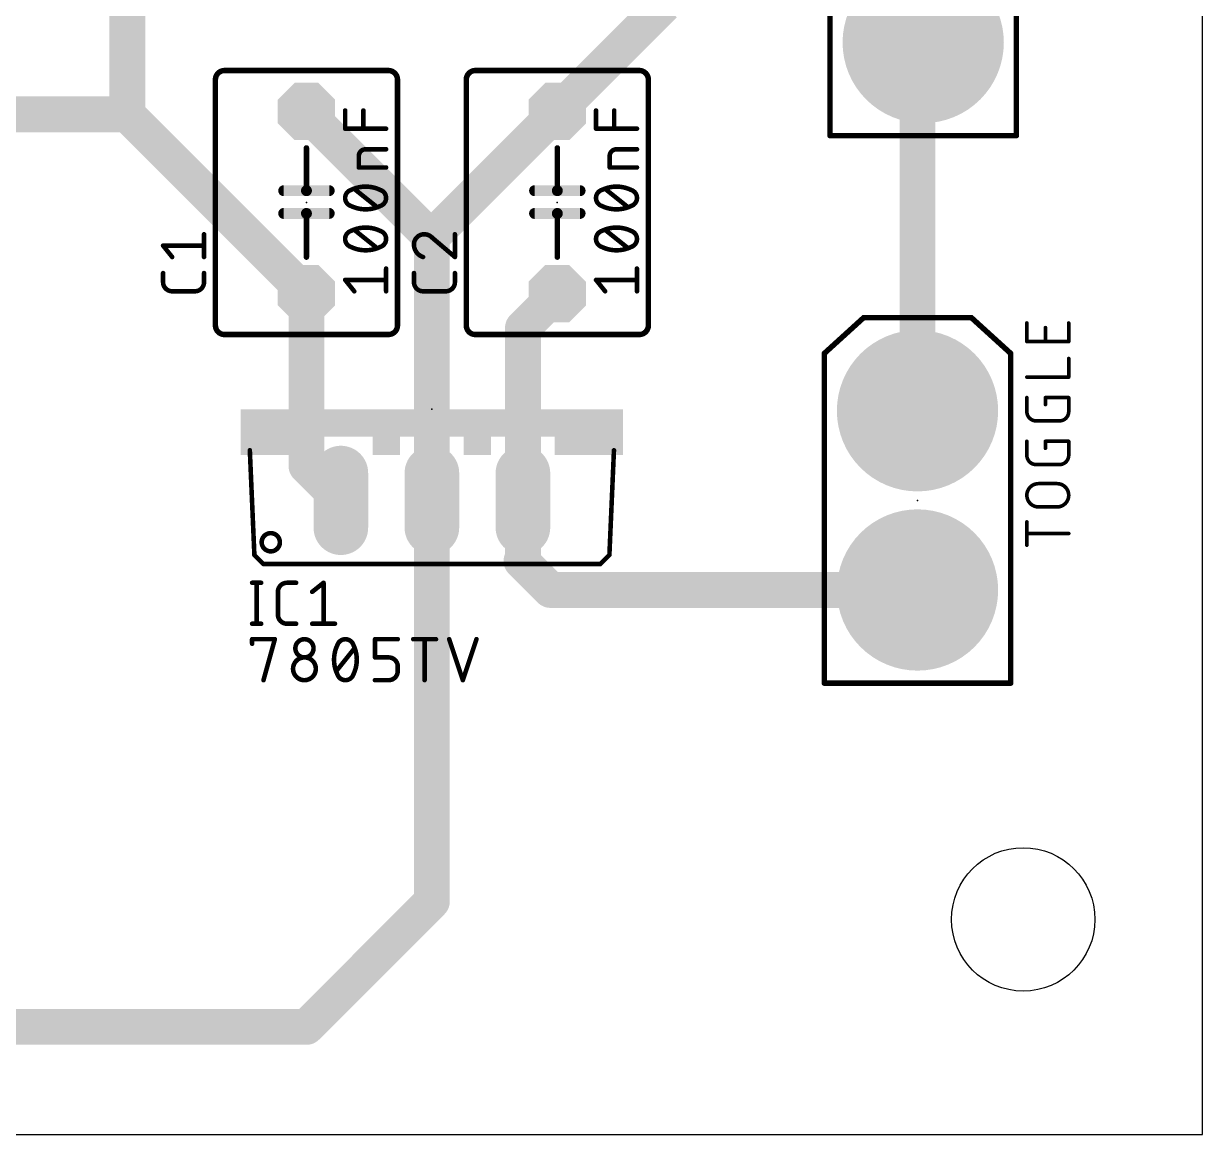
# Model space of a CAD drawing. Extents: x 0 to 150, y 0 to 100.
# Drawn here: x 117.11 to 150, y 0 to 30.99 of the extents above; entities that cross this region are included whole.
import ezdxf

# ---------------------------------------------------------------- set-up
doc = ezdxf.new("R2010")
doc.units = 0
for name, color, linetype in [('1', 22, 'CONTINUOUS'), ('16', 175, 'CONTINUOUS'), ('17', 82, 'CONTINUOUS'), ('18', 82, 'CONTINUOUS'), ('20', 30, 'CONTINUOUS'), ('21', 253, 'CONTINUOUS'), ('23', 7, 'CONTINUOUS'), ('25', 253, 'CONTINUOUS'), ('27', 253, 'CONTINUOUS')]:
    doc.layers.add(name, color=color, linetype=linetype)

# ---------------------------------------------------------------- blocks, each defined once
blk = doc.blocks.new('OCTAGONP')
at = {"const_width": 0.5}
blk.add_lwpolyline([(-0.25, -0.1036), (-0.25, 0.1036), (-0.1036, 0.25), (0.1036, 0.25), (0.25, 0.1036), (0.25, -0.1036), (0.1036, -0.25), (-0.1036, -0.25), (-0.25, -0.1036), (-0.25, 0.1036)], dxfattribs=at)
blk = doc.blocks.new('ROUNDP')
at = {"const_width": 0.5}
blk.add_lwpolyline([(0, -0.25, 1), (0, 0.25, 1), (0, -0.25)], format="xyb", dxfattribs=at)
blk = doc.blocks.new('RECT')
blk.add_solid([(-0.5, -0.5), (0.5, -0.5), (-0.5, 0.5), (0.5, 0.5)])
blk = doc.blocks.new('LONGP100')
at = {"const_width": 1}
blk.add_lwpolyline([(-0.5, 0), (0.5, 0)], dxfattribs=at)
at = {"const_width": 0.5}
for points in [[(-0.5, 0.25, 1), (-0.5, -0.25)], [(0.5, -0.25, 1), (0.5, 0.25)]]:
    blk.add_lwpolyline(points, format="xyb", dxfattribs=at)
blk = doc.blocks.new('ROUNDV')
at = {"const_width": 0.5}
blk.add_lwpolyline([(0, -0.25, 1), (0, 0.25, 1), (0, -0.25)], format="xyb", dxfattribs=at)

msp = doc.modelspace()

# ---------------------------------------------------------------- linework, layer by layer
at = {"layer": '1', "const_width": 1}
msp.add_lwpolyline([(142.05, 30.306), (142.209, 30.465)], dxfattribs=at)
at = {"layer": '1', "const_width": 0.5}
for points in [[(142.3858, 30.2882, 1), (142.0322, 30.6418)], [(141.8732, 30.4828, 1), (142.2268, 30.1292)]]:
    msp.add_lwpolyline(points, format="xyb", dxfattribs=at)
at = {"layer": '16', "const_width": 1}
for points in [[(120, 28.46), (120, 31.602)], [(134.98, 31.52), (132, 28.54)], [(142.05, 20.19), (142.05, 30.306)], [(120, 28.46), (108.04, 28.46)], [(125, 23.46), (120, 28.46)], [(125, 28.5), (125, 28.54)], [(128.5, 25), (125, 28.5)], [(128.5, 25.04), (132, 28.54)], [(128.5, 25), (128.5, 25.04)], [(128.5, 17.69), (128.5, 25)], [(125, 23.46), (125, 18.65)], [(131.04, 22.5), (132, 23.46)], [(131.04, 17.69), (131.04, 22.5)], [(125, 18.65), (125.96, 17.69)], [(128.5, 17.69), (128.5, 6.5)], [(131.04, 16.04), (131.04, 17.69)], [(131, 16), (131.04, 16.04)], [(131.81, 15.19), (131, 16)], [(142.05, 15.19), (131.81, 15.19)], [(128.5, 6.5), (125, 3)], [(125, 3), (101.91, 3)]]:
    msp.add_lwpolyline(points, dxfattribs=at)
at = {"layer": '16', "const_width": 0.5}
for points in [[(142.3, 30.306, 1), (141.8, 30.306)], [(120.1768, 28.6368, 1), (119.8232, 28.2832)], [(120, 28.21, 1), (120, 28.71)], [(125.25, 28.54, 1), (124.75, 28.54)], [(125.1768, 28.6768, 1), (124.8232, 28.3232)], [(131.8232, 28.7168, 1), (132.1768, 28.3632)], [(132.1768, 28.3632, 1), (131.8232, 28.7168)], [(119.75, 28.46, 1), (120.25, 28.46)], [(124.75, 28.5, 1), (125.25, 28.5)], [(128.75, 25.04, 1), (128.25, 25.04)], [(128.75, 25, 1), (128.25, 25)], [(128.3232, 25.2168, 1), (128.6768, 24.8632)], [(128.3232, 24.8232, 1), (128.6768, 25.1768)], [(128.25, 25, 1), (128.75, 25)], [(125.25, 23.46, 1), (124.75, 23.46)], [(124.8232, 23.2832, 1), (125.1768, 23.6368)], [(132.1768, 23.2832, 1), (131.8232, 23.6368)], [(131.29, 22.5, 1), (130.79, 22.5)], [(130.8632, 22.6768, 1), (131.2168, 22.3232)], [(141.8, 20.19, 1), (142.3, 20.19)], [(125.1768, 18.8268, 1), (124.8232, 18.4732)], [(124.75, 18.65, 1), (125.25, 18.65)], [(125.7832, 17.5132, 1), (126.1368, 17.8668)], [(128.75, 17.69, 1), (128.25, 17.69)], [(131.29, 17.69, 1), (130.79, 17.69)], [(128.25, 17.69, 1), (128.75, 17.69)], [(130.79, 17.69, 1), (131.29, 17.69)], [(131.1768, 16.1768, 1), (130.8232, 15.8232)], [(131.2168, 15.8632, 1), (130.8632, 16.2168)], [(130.8232, 16.1768, 1), (131.1768, 15.8232)], [(130.79, 16.04, 1), (131.29, 16.04)], [(131.81, 15.44, 1), (131.81, 14.94)], [(131.6332, 15.0132, 1), (131.9868, 15.3668)], [(142.05, 14.94, 1), (142.05, 15.44)], [(128.6768, 6.3232, 1), (128.3232, 6.6768)], [(128.25, 6.5, 1), (128.75, 6.5)], [(124.8232, 3.1768, 1), (125.1768, 2.8232)], [(125, 2.75, 1), (125, 3.25)]]:
    msp.add_lwpolyline(points, format="xyb", dxfattribs=at)
at = {"layer": '20'}
for p, q in [((150, 0), (150, 100)), ((0, 0), (150, 0))]:
    msp.add_line(p, q, dxfattribs=at)
msp.add_circle((145, 6), 2, dxfattribs=at)
at = {"layer": '21'}
for points, const_width in [([(139.609, 27.865), (139.609, 37.065)], 0.1524), ([(144.809, 27.865), (144.809, 37.065)], 0.1524), ([(127.286, 29.683), (122.714, 29.683)], 0.1524), ([(134.286, 29.683), (129.714, 29.683)], 0.1524), ([(122.46, 29.429), (122.46, 22.571)], 0.1524), ([(127.54, 22.571), (127.54, 29.429)], 0.1524), ([(129.46, 29.429), (129.46, 22.571)], 0.1524), ([(134.54, 22.571), (134.54, 29.429)], 0.1524), ([(144.809, 27.865), (139.609, 27.865)], 0.1524), ([(125, 26.3302), (125, 27.524)], 0.1524), ([(132, 26.3302), (132, 27.524)], 0.1524), ([(124.365, 26.3302), (125, 26.3302)], 0.3048), ([(125, 26.3302), (125.635, 26.3302)], 0.3048), ([(131.365, 26.3302), (132, 26.3302)], 0.3048), ([(132, 26.3302), (132.635, 26.3302)], 0.3048), ([(124.365, 25.6952), (125, 25.6952)], 0.3048), ([(125, 25.6952), (125.635, 25.6952)], 0.3048), ([(125, 25.6952), (125, 24.476)], 0.1524), ([(131.365, 25.6952), (132, 25.6952)], 0.3048), ([(132, 25.6952), (132.635, 25.6952)], 0.3048), ([(132, 25.6952), (132, 24.476)], 0.1524), ([(140.55, 22.79), (139.45, 21.79)], 0.1524), ([(143.55, 22.79), (140.55, 22.79)], 0.1524), ([(144.65, 21.79), (143.55, 22.79)], 0.1524), ([(122.714, 22.317), (127.286, 22.317)], 0.1524), ([(129.714, 22.317), (134.286, 22.317)], 0.1524), ([(145.1008, 22.1199), (145.1008, 22.6392)], 0.1016), ([(145.6201, 22.1199), (145.6201, 22.5094)], 0.1016), ([(146.2692, 22.6392), (146.2692, 22.1199)], 0.1016), ([(146.2692, 22.1199), (145.1008, 22.1199)], 0.1016), ([(139.45, 12.59), (139.45, 21.79)], 0.1524), ([(144.65, 12.59), (144.65, 21.79)], 0.1524), ([(146.2692, 21.1293), (146.2692, 21.6486)], 0.1016), ([(145.1008, 21.1293), (146.2692, 21.1293)], 0.1016), ([(145.1008, 20.1675), (145.1008, 20.557)], 0.1016), ([(145.6201, 20.3622), (145.6201, 20.557)], 0.1016), ([(145.6201, 20.557), (146.2692, 20.557)], 0.1016), ([(146.2692, 20.557), (146.2692, 20.1675)], 0.1016), ([(146.0096, 19.9079), (145.3604, 19.9079)], 0.1016), ([(123.547, 16.166), (123.42, 19.087)], 0.127), ([(133.58, 19.087), (133.453, 16.166)], 0.127), ([(145.1008, 18.9483), (145.1008, 19.3378)], 0.1016), ([(145.6201, 19.143), (145.6201, 19.3378)], 0.1016), ([(145.6201, 19.3378), (146.2692, 19.3378)], 0.1016), ([(146.2692, 19.3378), (146.2692, 18.9483)], 0.1016), ([(146.0096, 18.6887), (145.3604, 18.6887)], 0.1016), ([(145.4254, 18.1567), (145.9446, 18.1567)], 0.1016), ([(145.9446, 17.5076), (145.4254, 17.5076)], 0.1016), ([(145.1008, 16.4408), (145.1008, 17.0899)], 0.1016), ([(146.2692, 16.7653), (145.1008, 16.7653)], 0.1016), ([(123.547, 16.166), (123.801, 15.912)], 0.127), ([(133.199, 15.912), (133.453, 16.166)], 0.127), ([(133.199, 15.912), (123.801, 15.912)], 0.127), ([(144.65, 12.59), (139.45, 12.59)], 0.1524)]:
    msp.add_lwpolyline(points, dxfattribs=dict(at, const_width=const_width))
for points, const_width in [([(122.714, 29.683, 0.4142), (122.46, 29.429)], 0.1524), ([(122.714, 29.7211, 1), (122.714, 29.6449)], 0.0762), ([(122.714, 29.6449, 1), (122.714, 29.7211)], 0.0762), ([(127.54, 29.429, 0.4142), (127.286, 29.683)], 0.1524), ([(127.286, 29.7211, 1), (127.286, 29.6449)], 0.0762), ([(127.286, 29.6449, 1), (127.286, 29.7211)], 0.0762), ([(129.714, 29.683, 0.4142), (129.46, 29.429)], 0.1524), ([(129.714, 29.7211, 1), (129.714, 29.6449)], 0.0762), ([(129.714, 29.6449, 1), (129.714, 29.7211)], 0.0762), ([(134.54, 29.429, 0.4142), (134.286, 29.683)], 0.1524), ([(134.286, 29.7211, 1), (134.286, 29.6449)], 0.0762), ([(134.286, 29.6449, 1), (134.286, 29.7211)], 0.0762), ([(122.4981, 29.429, 1), (122.4219, 29.429)], 0.0762), ([(122.4219, 29.429, 1), (122.4981, 29.429)], 0.0762), ([(127.5781, 29.429, 1), (127.5019, 29.429)], 0.0762), ([(127.5019, 29.429, 1), (127.5781, 29.429)], 0.0762), ([(129.4981, 29.429, 1), (129.4219, 29.429)], 0.0762), ([(129.4219, 29.429, 1), (129.4981, 29.429)], 0.0762), ([(134.5781, 29.429, 1), (134.5019, 29.429)], 0.0762), ([(134.5019, 29.429, 1), (134.5781, 29.429)], 0.0762), ([(139.609, 27.9031, 1), (139.609, 27.8269)], 0.0762), ([(139.5709, 27.865, 1), (139.6471, 27.865)], 0.0762), ([(144.7709, 27.865, 1), (144.8471, 27.865)], 0.0762), ([(144.809, 27.8269, 1), (144.809, 27.9031)], 0.0762), ([(125.0381, 27.524, 1), (124.9619, 27.524)], 0.0762), ([(132.0381, 27.524, 1), (131.9619, 27.524)], 0.0762), ([(124.365, 26.4064, 1), (124.365, 26.254)], 0.1524), ([(125, 26.4064, 1), (125, 26.254)], 0.1524), ([(125, 26.254, 1), (125, 26.4064)], 0.1524), ([(124.9619, 26.3302, 1), (125.0381, 26.3302)], 0.0762), ([(125.635, 26.254, 1), (125.635, 26.4064)], 0.1524), ([(131.365, 26.4064, 1), (131.365, 26.254)], 0.1524), ([(132, 26.4064, 1), (132, 26.254)], 0.1524), ([(132, 26.254, 1), (132, 26.4064)], 0.1524), ([(131.9619, 26.3302, 1), (132.0381, 26.3302)], 0.0762), ([(132.635, 26.254, 1), (132.635, 26.4064)], 0.1524), ([(124.365, 25.7714, 1), (124.365, 25.619)], 0.1524), ([(125, 25.7714, 1), (125, 25.619)], 0.1524), ([(125, 25.619, 1), (125, 25.7714)], 0.1524), ([(125.0381, 25.6952, 1), (124.9619, 25.6952)], 0.0762), ([(125.635, 25.619, 1), (125.635, 25.7714)], 0.1524), ([(131.365, 25.7714, 1), (131.365, 25.619)], 0.1524), ([(132, 25.7714, 1), (132, 25.619)], 0.1524), ([(132, 25.619, 1), (132, 25.7714)], 0.1524), ([(132.0381, 25.6952, 1), (131.9619, 25.6952)], 0.0762), ([(132.635, 25.619, 1), (132.635, 25.7714)], 0.1524), ([(124.9619, 24.476, 1), (125.0381, 24.476)], 0.0762), ([(131.9619, 24.476, 1), (132.0381, 24.476)], 0.0762), ([(140.55, 22.8281, 1), (140.55, 22.7519)], 0.0762), ([(140.5756, 22.7618, 1), (140.5244, 22.8182)], 0.0762), ([(143.5756, 22.8182, 1), (143.5244, 22.7618)], 0.0762), ([(143.55, 22.7519, 1), (143.55, 22.8281)], 0.0762), ([(122.46, 22.571, 0.4142), (122.714, 22.317)], 0.1524), ([(122.4981, 22.571, 1), (122.4219, 22.571)], 0.0762), ([(122.4219, 22.571, 1), (122.4981, 22.571)], 0.0762), ([(122.714, 22.3551, 1), (122.714, 22.2789)], 0.0762), ([(122.714, 22.2789, 1), (122.714, 22.3551)], 0.0762), ([(127.286, 22.317, 0.4142), (127.54, 22.571)], 0.1524), ([(127.286, 22.3551, 1), (127.286, 22.2789)], 0.0762), ([(127.286, 22.2789, 1), (127.286, 22.3551)], 0.0762), ([(127.5781, 22.571, 1), (127.5019, 22.571)], 0.0762), ([(127.5019, 22.571, 1), (127.5781, 22.571)], 0.0762), ([(129.46, 22.571, 0.4142), (129.714, 22.317)], 0.1524), ([(129.4981, 22.571, 1), (129.4219, 22.571)], 0.0762), ([(129.4219, 22.571, 1), (129.4981, 22.571)], 0.0762), ([(129.714, 22.3551, 1), (129.714, 22.2789)], 0.0762), ([(129.714, 22.2789, 1), (129.714, 22.3551)], 0.0762), ([(134.286, 22.317, 0.4142), (134.54, 22.571)], 0.1524), ([(134.286, 22.3551, 1), (134.286, 22.2789)], 0.0762), ([(134.286, 22.2789, 1), (134.286, 22.3551)], 0.0762), ([(134.5781, 22.571, 1), (134.5019, 22.571)], 0.0762), ([(134.5019, 22.571, 1), (134.5781, 22.571)], 0.0762), ([(145.1262, 22.6392, 1), (145.0754, 22.6392)], 0.0508), ([(145.6455, 22.5094, 1), (145.5947, 22.5094)], 0.0508), ([(146.2946, 22.6392, 1), (146.2438, 22.6392)], 0.0508), ([(145.1008, 22.1453, 1), (145.1008, 22.0945)], 0.0508), ([(145.0754, 22.1199, 1), (145.1262, 22.1199)], 0.0508), ([(145.5947, 22.1199, 1), (145.6455, 22.1199)], 0.0508), ([(146.2438, 22.1199, 1), (146.2946, 22.1199)], 0.0508), ([(146.2692, 22.0945, 1), (146.2692, 22.1453)], 0.0508), ([(139.4881, 21.79, 1), (139.4119, 21.79)], 0.0762), ([(139.4244, 21.8182, 1), (139.4756, 21.7618)], 0.0762), ([(144.6881, 21.79, 1), (144.6119, 21.79)], 0.0762), ([(144.6244, 21.7618, 1), (144.6756, 21.8182)], 0.0762), ([(146.2946, 21.6486, 1), (146.2438, 21.6486)], 0.0508), ([(145.1008, 21.1547, 1), (145.1008, 21.1039)], 0.0508), ([(146.2438, 21.1293, 1), (146.2946, 21.1293)], 0.0508), ([(146.2692, 21.1039, 1), (146.2692, 21.1547)], 0.0508), ([(145.1262, 20.557, 1), (145.0754, 20.557)], 0.0508), ([(145.6455, 20.557, 1), (145.5947, 20.557)], 0.0508), ([(145.6201, 20.5824, 1), (145.6201, 20.5316)], 0.0508), ([(146.2946, 20.557, 1), (146.2438, 20.557)], 0.0508), ([(146.2692, 20.5316, 1), (146.2692, 20.5824)], 0.0508), ([(145.1008, 20.1675, 0.4142), (145.3604, 19.9079)], 0.1016), ([(145.1262, 20.1675, 1), (145.0754, 20.1675)], 0.0508), ([(145.0754, 20.1675, 1), (145.1262, 20.1675)], 0.0508), ([(145.5947, 20.3622, 1), (145.6455, 20.3622)], 0.0508), ([(146.0096, 19.9079, 0.4142), (146.2692, 20.1675)], 0.1016), ([(146.2946, 20.1675, 1), (146.2438, 20.1675)], 0.0508), ([(146.2438, 20.1675, 1), (146.2946, 20.1675)], 0.0508), ([(145.3604, 19.9333, 1), (145.3604, 19.8825)], 0.0508), ([(145.3604, 19.8825, 1), (145.3604, 19.9333)], 0.0508), ([(146.0096, 19.9333, 1), (146.0096, 19.8825)], 0.0508), ([(146.0096, 19.8825, 1), (146.0096, 19.9333)], 0.0508), ([(123.4517, 19.0884, 1), (123.3883, 19.0856)], 0.0635), ([(133.6117, 19.0856, 1), (133.5483, 19.0884)], 0.0635), ([(145.1262, 19.3378, 1), (145.0754, 19.3378)], 0.0508), ([(145.6455, 19.3378, 1), (145.5947, 19.3378)], 0.0508), ([(145.6201, 19.3632, 1), (145.6201, 19.3124)], 0.0508), ([(145.5947, 19.143, 1), (145.6455, 19.143)], 0.0508), ([(146.2946, 19.3378, 1), (146.2438, 19.3378)], 0.0508), ([(146.2692, 19.3124, 1), (146.2692, 19.3632)], 0.0508), ([(145.1008, 18.9483, 0.4142), (145.3604, 18.6887)], 0.1016), ([(145.1262, 18.9483, 1), (145.0754, 18.9483)], 0.0508), ([(145.0754, 18.9483, 1), (145.1262, 18.9483)], 0.0508), ([(146.0096, 18.6887, 0.4142), (146.2692, 18.9483)], 0.1016), ([(146.2946, 18.9483, 1), (146.2438, 18.9483)], 0.0508), ([(146.2438, 18.9483, 1), (146.2946, 18.9483)], 0.0508), ([(145.3604, 18.7141, 1), (145.3604, 18.6633)], 0.0508), ([(145.3604, 18.6633, 1), (145.3604, 18.7141)], 0.0508), ([(146.0096, 18.7141, 1), (146.0096, 18.6633)], 0.0508), ([(146.0096, 18.6633, 1), (146.0096, 18.7141)], 0.0508), ([(145.4254, 18.1567, 1), (145.4254, 17.5076)], 0.1016), ([(145.4254, 18.1821, 1), (145.4254, 18.1313)], 0.0508), ([(145.4254, 18.1313, 1), (145.4254, 18.1821)], 0.0508), ([(145.9446, 17.5076, 1), (145.9446, 18.1567)], 0.1016), ([(145.9446, 18.1821, 1), (145.9446, 18.1313)], 0.0508), ([(145.9446, 18.1313, 1), (145.9446, 18.1821)], 0.0508), ([(145.4254, 17.533, 1), (145.4254, 17.4822)], 0.0508), ([(145.4254, 17.4822, 1), (145.4254, 17.533)], 0.0508), ([(145.9446, 17.533, 1), (145.9446, 17.4822)], 0.0508), ([(145.9446, 17.4822, 1), (145.9446, 17.533)], 0.0508), ([(145.1262, 17.0899, 1), (145.0754, 17.0899)], 0.0508), ([(124.0042, 16.2676, 1), (124.0042, 16.7756, 1), (124.0042, 16.2676)], 0.127), ([(145.1008, 16.7907, 1), (145.1008, 16.7399)], 0.0508), ([(146.2692, 16.7399, 1), (146.2692, 16.7907)], 0.0508), ([(145.0754, 16.4408, 1), (145.1262, 16.4408)], 0.0508), ([(123.5695, 16.1885, 1), (123.5245, 16.1435)], 0.0635), ([(123.5153, 16.1646, 1), (123.5787, 16.1674)], 0.0635), ([(133.4213, 16.1674, 1), (133.4847, 16.1646)], 0.0635), ([(133.4755, 16.1435, 1), (133.4305, 16.1885)], 0.0635), ([(123.801, 15.9438, 1), (123.801, 15.8803)], 0.0635), ([(123.7785, 15.8895, 1), (123.8235, 15.9345)], 0.0635), ([(133.1765, 15.9345, 1), (133.2215, 15.8895)], 0.0635), ([(133.199, 15.8803, 1), (133.199, 15.9438)], 0.0635), ([(139.45, 12.6281, 1), (139.45, 12.5519)], 0.0762), ([(139.4119, 12.59, 1), (139.4881, 12.59)], 0.0762), ([(144.6119, 12.59, 1), (144.6881, 12.59)], 0.0762), ([(144.65, 12.5519, 1), (144.65, 12.6281)], 0.0762)]:
    msp.add_lwpolyline(points, format="xyb", dxfattribs=dict(at, const_width=const_width))
at = {"layer": '23'}
for p in [(125, 26), (132, 26), (128.5, 20.23), (142.05, 17.69)]:
    msp.add_point(p, dxfattribs=at)
at = {"layer": '25', "const_width": 0.127}
for points in [[(122.1425, 24.4797), (122.1425, 25.1147)], [(128.5075, 25.0195), (129.1425, 24.4797)], [(129.1425, 24.4797), (129.1425, 25.1147)], [(121.2535, 24.4797), (120.9995, 24.7972)], [(120.9995, 24.7972), (122.1425, 24.7972)], [(120.9995, 23.7775), (120.9995, 24.0315)], [(122.1425, 24.0315), (122.1425, 23.7775)], [(127.9995, 23.7775), (127.9995, 24.0315)], [(129.1425, 24.0315), (129.1425, 23.7775)], [(121.8885, 23.5235), (121.2535, 23.5235)], [(128.8885, 23.5235), (128.2535, 23.5235)], [(123.4835, 15.3913), (123.7375, 15.3913)], [(123.6105, 15.3913), (123.6105, 14.2483)], [(124.2037, 14.5023), (124.2037, 15.1373)], [(124.4577, 15.3913), (124.7117, 15.3913)], [(125.1599, 15.1373), (125.4774, 15.3913)], [(125.4774, 15.3913), (125.4774, 14.2483)], [(123.4835, 14.2483), (123.7375, 14.2483)], [(124.7117, 14.2483), (124.4577, 14.2483)], [(125.1599, 14.2483), (125.7949, 14.2483)]]:
    msp.add_lwpolyline(points, dxfattribs=at)
at = {"layer": '25'}
for points, const_width in [([(122.1743, 25.1147, 1), (122.1108, 25.1147)], 0.0635), ([(128.2853, 25.1147, 0.4142), (127.9995, 24.829)], 0.127), ([(128.2852, 25.1465, 1), (128.2853, 25.083)], 0.0635), ([(128.5075, 25.0195, 0.2053), (128.2853, 25.1147)], 0.127), ([(128.2853, 25.083, 1), (128.2853, 25.1465)], 0.0635), ([(128.5281, 25.0437, 1), (128.4869, 24.9953)], 0.0635), ([(128.4845, 24.9976, 1), (128.5305, 25.0414)], 0.0635), ([(129.1743, 25.1147, 1), (129.1108, 25.1147)], 0.0635), ([(121.0243, 24.8171, 1), (120.9747, 24.7774)], 0.0635), ([(120.9995, 24.829, 1), (120.9995, 24.7655)], 0.0635), ([(122.1425, 24.7655, 1), (122.1425, 24.829)], 0.0635), ([(127.9995, 24.829, 0.3252), (128.2535, 24.4797)], 0.127), ([(128.0312, 24.829, 1), (127.9678, 24.829)], 0.0635), ([(127.9678, 24.829, 1), (128.0312, 24.829)], 0.0635), ([(121.2287, 24.4599, 1), (121.2783, 24.4996)], 0.0635), ([(122.1108, 24.4797, 1), (122.1743, 24.4797)], 0.0635), ([(128.2437, 24.4495, 1), (128.2633, 24.5099)], 0.0635), ([(129.1108, 24.4797, 1), (129.1743, 24.4797)], 0.0635), ([(129.1219, 24.4555, 1), (129.1631, 24.5039)], 0.0635), ([(121.0313, 24.0315, 1), (120.9678, 24.0315)], 0.0635), ([(122.1743, 24.0315, 1), (122.1108, 24.0315)], 0.0635), ([(128.0312, 24.0315, 1), (127.9678, 24.0315)], 0.0635), ([(129.1743, 24.0315, 1), (129.1108, 24.0315)], 0.0635), ([(120.9995, 23.7775, 0.4142), (121.2535, 23.5235)], 0.127), ([(121.0313, 23.7775, 1), (120.9678, 23.7775)], 0.0635), ([(120.9678, 23.7775, 1), (121.0313, 23.7775)], 0.0635), ([(121.8885, 23.5235, 0.4142), (122.1425, 23.7775)], 0.127), ([(122.1743, 23.7775, 1), (122.1108, 23.7775)], 0.0635), ([(122.1108, 23.7775, 1), (122.1743, 23.7775)], 0.0635), ([(127.9995, 23.7775, 0.4142), (128.2535, 23.5235)], 0.127), ([(128.0312, 23.7775, 1), (127.9678, 23.7775)], 0.0635), ([(127.9678, 23.7775, 1), (128.0312, 23.7775)], 0.0635), ([(128.8885, 23.5235, 0.4142), (129.1425, 23.7775)], 0.127), ([(129.1743, 23.7775, 1), (129.1108, 23.7775)], 0.0635), ([(129.1108, 23.7775, 1), (129.1743, 23.7775)], 0.0635), ([(121.2535, 23.5553, 1), (121.2535, 23.4918)], 0.0635), ([(121.2535, 23.4918, 1), (121.2535, 23.5553)], 0.0635), ([(121.8885, 23.5553, 1), (121.8885, 23.4918)], 0.0635), ([(121.8885, 23.4918, 1), (121.8885, 23.5553)], 0.0635), ([(128.2535, 23.5553, 1), (128.2535, 23.4918)], 0.0635), ([(128.2535, 23.4918, 1), (128.2535, 23.5553)], 0.0635), ([(128.8885, 23.5553, 1), (128.8885, 23.4918)], 0.0635), ([(128.8885, 23.4918, 1), (128.8885, 23.5553)], 0.0635), ([(123.4835, 15.4231, 1), (123.4835, 15.3596)], 0.0635), ([(123.6423, 15.3913, 1), (123.5787, 15.3913)], 0.0635), ([(123.7375, 15.3596, 1), (123.7375, 15.4231)], 0.0635), ([(124.2354, 15.1373, 1), (124.1719, 15.1373)], 0.0635), ([(124.1719, 15.1373, 1), (124.2354, 15.1373)], 0.0635), ([(124.4577, 15.3913, 0.4142), (124.2037, 15.1373)], 0.127), ([(124.4577, 15.4231, 1), (124.4577, 15.3596)], 0.0635), ([(124.4577, 15.3596, 1), (124.4577, 15.4231)], 0.0635), ([(124.7117, 15.3596, 1), (124.7117, 15.4231)], 0.0635), ([(125.1401, 15.1621, 1), (125.1797, 15.1125)], 0.0635), ([(125.5091, 15.3913, 1), (125.4456, 15.3913)], 0.0635), ([(125.4972, 15.3665, 1), (125.4576, 15.4161)], 0.0635), ([(124.2354, 14.5023, 1), (124.1719, 14.5023)], 0.0635), ([(124.1719, 14.5023, 1), (124.2354, 14.5023)], 0.0635), ([(124.2037, 14.5023, 0.4142), (124.4577, 14.2483)], 0.127), ([(123.4835, 14.2801, 1), (123.4835, 14.2165)], 0.0635), ([(123.5787, 14.2483, 1), (123.6423, 14.2483)], 0.0635), ([(123.7375, 14.2165, 1), (123.7375, 14.2801)], 0.0635), ([(124.4577, 14.2801, 1), (124.4577, 14.2165)], 0.0635), ([(124.4577, 14.2165, 1), (124.4577, 14.2801)], 0.0635), ([(124.7117, 14.2165, 1), (124.7117, 14.2801)], 0.0635), ([(125.1599, 14.2801, 1), (125.1599, 14.2165)], 0.0635), ([(125.4456, 14.2483, 1), (125.5091, 14.2483)], 0.0635), ([(125.7949, 14.2165, 1), (125.7949, 14.2801)], 0.0635)]:
    msp.add_lwpolyline(points, format="xyb", dxfattribs=dict(at, const_width=const_width))
at = {"layer": '27', "const_width": 0.127}
for points in [[(126.0795, 28.0599), (126.0795, 28.5679)], [(126.5875, 28.0599), (126.5875, 28.5679)], [(133.0795, 28.0599), (133.0795, 28.5679)], [(133.5875, 28.0599), (133.5875, 28.5679)], [(127.2225, 28.0599), (126.0795, 28.0599)], [(134.2225, 28.0599), (133.0795, 28.0599)], [(126.4605, 26.9779), (126.4605, 27.2954)], [(126.651, 27.4859), (127.2225, 27.4859)], [(133.4605, 26.9779), (133.4605, 27.2954)], [(133.651, 27.4859), (134.2225, 27.4859)], [(127.2225, 26.9779), (126.4605, 26.9779)], [(134.2225, 26.9779), (133.4605, 26.9779)], [(126.9685, 25.873), (126.3335, 26.381)], [(133.9685, 25.873), (133.3335, 26.381)], [(126.9685, 24.73), (126.3335, 25.238)], [(133.9685, 24.73), (133.3335, 25.238)], [(127.2225, 23.5235), (127.2225, 24.1585)], [(134.2225, 23.5235), (134.2225, 24.1585)], [(126.3335, 23.5235), (126.0795, 23.841)], [(126.0795, 23.841), (127.2225, 23.841)], [(133.3335, 23.5235), (133.0795, 23.841)], [(133.0795, 23.841), (134.2225, 23.841)], [(123.4835, 13.6895), (123.4835, 13.8165)], [(123.4835, 13.8165), (124.1185, 13.8165)], [(124.1185, 13.8165), (123.801, 12.6735)], [(126.9125, 13.3085), (126.9125, 13.8165)], [(126.9125, 13.8165), (127.5475, 13.8165)], [(127.9793, 13.8165), (128.6143, 13.8165)], [(128.2968, 12.6735), (128.2968, 13.8165)], [(128.9826, 13.8165), (129.3636, 12.6735)], [(129.3636, 12.6735), (129.7446, 13.8165)], [(125.833, 12.9275), (126.341, 13.5625)], [(127.2935, 13.3085), (126.9125, 13.3085)], [(127.5475, 12.9275), (127.5475, 13.0545)], [(126.9125, 12.6735), (127.2935, 12.6735)]]:
    msp.add_lwpolyline(points, dxfattribs=at)
at = {"layer": '27'}
for points, const_width in [([(126.1113, 28.5679, 1), (126.0478, 28.5679)], 0.0635), ([(126.6193, 28.5679, 1), (126.5558, 28.5679)], 0.0635), ([(133.1112, 28.5679, 1), (133.0478, 28.5679)], 0.0635), ([(133.6192, 28.5679, 1), (133.5558, 28.5679)], 0.0635), ([(126.0795, 28.0917, 1), (126.0795, 28.0282)], 0.0635), ([(126.0478, 28.0599, 1), (126.1113, 28.0599)], 0.0635), ([(126.5558, 28.0599, 1), (126.6193, 28.0599)], 0.0635), ([(127.2225, 28.0282, 1), (127.2225, 28.0917)], 0.0635), ([(133.0795, 28.0917, 1), (133.0795, 28.0282)], 0.0635), ([(133.0478, 28.0599, 1), (133.1112, 28.0599)], 0.0635), ([(133.5558, 28.0599, 1), (133.6192, 28.0599)], 0.0635), ([(134.2225, 28.0282, 1), (134.2225, 28.0917)], 0.0635), ([(126.651, 27.4859, 0.4142), (126.4605, 27.2954)], 0.127), ([(126.4923, 27.2954, 1), (126.4288, 27.2954)], 0.0635), ([(126.4288, 27.2954, 1), (126.4923, 27.2954)], 0.0635), ([(126.651, 27.5176, 1), (126.651, 27.4542)], 0.0635), ([(126.651, 27.4542, 1), (126.651, 27.5176)], 0.0635), ([(127.2225, 27.4542, 1), (127.2225, 27.5176)], 0.0635), ([(133.651, 27.4859, 0.4142), (133.4605, 27.2954)], 0.127), ([(133.4922, 27.2954, 1), (133.4288, 27.2954)], 0.0635), ([(133.4288, 27.2954, 1), (133.4922, 27.2954)], 0.0635), ([(133.651, 27.5176, 1), (133.651, 27.4542)], 0.0635), ([(133.651, 27.4542, 1), (133.651, 27.5176)], 0.0635), ([(134.2225, 27.4542, 1), (134.2225, 27.5176)], 0.0635), ([(126.4605, 27.0097, 1), (126.4605, 26.9462)], 0.0635), ([(126.4288, 26.9779, 1), (126.4923, 26.9779)], 0.0635), ([(127.2225, 26.9462, 1), (127.2225, 27.0097)], 0.0635), ([(133.4605, 27.0097, 1), (133.4605, 26.9462)], 0.0635), ([(133.4288, 26.9779, 1), (133.4922, 26.9779)], 0.0635), ([(134.2225, 26.9462, 1), (134.2225, 27.0097)], 0.0635), ([(126.2383, 26.3493, 0.3205), (126.0795, 26.127)], 0.127), ([(126.2243, 26.3778, 1), (126.2522, 26.3207)], 0.0635), ([(126.651, 26.4445, 0.1139), (126.2383, 26.3493)], 0.127), ([(126.2485, 26.3192, 1), (126.228, 26.3793)], 0.0635), ([(126.3533, 26.4058, 1), (126.3137, 26.3562)], 0.0635), ([(127.0638, 26.3493, 0.1139), (126.651, 26.4445)], 0.127), ([(126.651, 26.4763, 1), (126.651, 26.4128)], 0.0635), ([(126.651, 26.4128, 1), (126.651, 26.4763)], 0.0635), ([(127.074, 26.3793, 1), (127.0535, 26.3192)], 0.0635), ([(127.2225, 26.127, 0.3205), (127.0638, 26.3493)], 0.127), ([(127.0498, 26.3207, 1), (127.0777, 26.3778)], 0.0635), ([(133.2382, 26.3493, 0.3205), (133.0795, 26.127)], 0.127), ([(133.651, 26.4445, 0.1139), (133.2382, 26.3493)], 0.127), ([(133.2243, 26.3778, 1), (133.2522, 26.3207)], 0.0635), ([(133.2485, 26.3192, 1), (133.228, 26.3793)], 0.0635), ([(133.3533, 26.4058, 1), (133.3137, 26.3562)], 0.0635), ([(134.0637, 26.3493, 0.1139), (133.651, 26.4445)], 0.127), ([(133.651, 26.4763, 1), (133.651, 26.4128)], 0.0635), ([(133.651, 26.4128, 1), (133.651, 26.4763)], 0.0635), ([(134.2225, 26.127, 0.3205), (134.0637, 26.3493)], 0.127), ([(134.074, 26.3793, 1), (134.0535, 26.3192)], 0.0635), ([(134.0498, 26.3207, 1), (134.0777, 26.3778)], 0.0635), ([(126.0795, 26.127, 0.3205), (126.2383, 25.9047)], 0.127), ([(126.1113, 26.127, 1), (126.0478, 26.127)], 0.0635), ([(126.0478, 26.127, 1), (126.1113, 26.127)], 0.0635), ([(127.0638, 25.9047, 0.3205), (127.2225, 26.127)], 0.127), ([(127.2543, 26.127, 1), (127.1908, 26.127)], 0.0635), ([(127.1908, 26.127, 1), (127.2543, 26.127)], 0.0635), ([(133.0795, 26.127, 0.3205), (133.2382, 25.9047)], 0.127), ([(133.1112, 26.127, 1), (133.0478, 26.127)], 0.0635), ([(133.0478, 26.127, 1), (133.1112, 26.127)], 0.0635), ([(134.0637, 25.9047, 0.3205), (134.2225, 26.127)], 0.127), ([(134.2542, 26.127, 1), (134.1908, 26.127)], 0.0635), ([(134.1908, 26.127, 1), (134.2542, 26.127)], 0.0635), ([(126.2522, 25.9333, 1), (126.2243, 25.8762)], 0.0635), ([(126.2383, 25.9047, 0.1139), (126.651, 25.8095)], 0.127), ([(126.228, 25.8747, 1), (126.2485, 25.9348)], 0.0635), ([(126.651, 25.8095, 0.1139), (127.0638, 25.9047)], 0.127), ([(126.651, 25.8412, 1), (126.651, 25.7778)], 0.0635), ([(126.651, 25.7778, 1), (126.651, 25.8412)], 0.0635), ([(126.9487, 25.8482, 1), (126.9883, 25.8978)], 0.0635), ([(127.0535, 25.9348, 1), (127.074, 25.8747)], 0.0635), ([(127.0777, 25.8762, 1), (127.0498, 25.9333)], 0.0635), ([(133.2522, 25.9333, 1), (133.2243, 25.8762)], 0.0635), ([(133.2382, 25.9047, 0.1139), (133.651, 25.8095)], 0.127), ([(133.228, 25.8747, 1), (133.2485, 25.9348)], 0.0635), ([(133.651, 25.8095, 0.1139), (134.0637, 25.9047)], 0.127), ([(133.651, 25.8412, 1), (133.651, 25.7778)], 0.0635), ([(133.651, 25.7778, 1), (133.651, 25.8412)], 0.0635), ([(133.9487, 25.8482, 1), (133.9883, 25.8978)], 0.0635), ([(134.0535, 25.9348, 1), (134.074, 25.8747)], 0.0635), ([(134.0777, 25.8762, 1), (134.0498, 25.9333)], 0.0635), ([(126.651, 25.3015, 0.1139), (126.2383, 25.2063)], 0.127), ([(127.0638, 25.2063, 0.1139), (126.651, 25.3015)], 0.127), ([(126.651, 25.3332, 1), (126.651, 25.2698)], 0.0635), ([(126.651, 25.2698, 1), (126.651, 25.3332)], 0.0635), ([(133.651, 25.3015, 0.1139), (133.2382, 25.2063)], 0.127), ([(134.0637, 25.2063, 0.1139), (133.651, 25.3015)], 0.127), ([(133.651, 25.3332, 1), (133.651, 25.2698)], 0.0635), ([(133.651, 25.2698, 1), (133.651, 25.3332)], 0.0635), ([(126.2383, 25.2063, 0.3205), (126.0795, 24.984)], 0.127), ([(126.0795, 24.984, 0.3205), (126.2383, 24.7618)], 0.127), ([(126.1113, 24.984, 1), (126.0478, 24.984)], 0.0635), ([(126.0478, 24.984, 1), (126.1113, 24.984)], 0.0635), ([(126.2243, 25.2348, 1), (126.2522, 25.1777)], 0.0635), ([(126.2485, 25.1762, 1), (126.228, 25.2363)], 0.0635), ([(126.3533, 25.2628, 1), (126.3137, 25.2132)], 0.0635), ([(127.074, 25.2363, 1), (127.0535, 25.1762)], 0.0635), ([(127.2225, 24.984, 0.3205), (127.0638, 25.2063)], 0.127), ([(127.0638, 24.7618, 0.3205), (127.2225, 24.984)], 0.127), ([(127.0498, 25.1777, 1), (127.0777, 25.2348)], 0.0635), ([(127.2543, 24.984, 1), (127.1908, 24.984)], 0.0635), ([(127.1908, 24.984, 1), (127.2543, 24.984)], 0.0635), ([(133.2382, 25.2063, 0.3205), (133.0795, 24.984)], 0.127), ([(133.0795, 24.984, 0.3205), (133.2382, 24.7618)], 0.127), ([(133.1112, 24.984, 1), (133.0478, 24.984)], 0.0635), ([(133.0478, 24.984, 1), (133.1112, 24.984)], 0.0635), ([(133.2243, 25.2348, 1), (133.2522, 25.1777)], 0.0635), ([(133.2485, 25.1762, 1), (133.228, 25.2363)], 0.0635), ([(133.3533, 25.2628, 1), (133.3137, 25.2132)], 0.0635), ([(134.2225, 24.984, 0.3205), (134.0637, 25.2063)], 0.127), ([(134.074, 25.2363, 1), (134.0535, 25.1762)], 0.0635), ([(134.0637, 24.7618, 0.3205), (134.2225, 24.984)], 0.127), ([(134.0498, 25.1777, 1), (134.0777, 25.2348)], 0.0635), ([(134.2542, 24.984, 1), (134.1908, 24.984)], 0.0635), ([(134.1908, 24.984, 1), (134.2542, 24.984)], 0.0635), ([(126.2522, 24.7903, 1), (126.2243, 24.7332)], 0.0635), ([(126.2383, 24.7618, 0.1139), (126.651, 24.6665)], 0.127), ([(126.228, 24.7317, 1), (126.2485, 24.7918)], 0.0635), ([(126.651, 24.6665, 0.1139), (127.0638, 24.7618)], 0.127), ([(126.651, 24.6983, 1), (126.651, 24.6348)], 0.0635), ([(126.651, 24.6348, 1), (126.651, 24.6983)], 0.0635), ([(126.9487, 24.7052, 1), (126.9883, 24.7548)], 0.0635), ([(127.0535, 24.7918, 1), (127.074, 24.7317)], 0.0635), ([(127.0777, 24.7332, 1), (127.0498, 24.7903)], 0.0635), ([(133.2382, 24.7618, 0.1139), (133.651, 24.6665)], 0.127), ([(133.2522, 24.7903, 1), (133.2243, 24.7332)], 0.0635), ([(133.228, 24.7317, 1), (133.2485, 24.7918)], 0.0635), ([(133.651, 24.6665, 0.1139), (134.0637, 24.7618)], 0.127), ([(133.651, 24.6983, 1), (133.651, 24.6348)], 0.0635), ([(133.651, 24.6348, 1), (133.651, 24.6983)], 0.0635), ([(133.9487, 24.7052, 1), (133.9883, 24.7548)], 0.0635), ([(134.0535, 24.7918, 1), (134.074, 24.7317)], 0.0635), ([(134.0777, 24.7332, 1), (134.0498, 24.7903)], 0.0635), ([(127.2543, 24.1585, 1), (127.1908, 24.1585)], 0.0635), ([(134.2542, 24.1585, 1), (134.1908, 24.1585)], 0.0635), ([(126.1043, 23.8608, 1), (126.0547, 23.8212)], 0.0635), ([(126.0795, 23.8727, 1), (126.0795, 23.8093)], 0.0635), ([(127.2225, 23.8093, 1), (127.2225, 23.8727)], 0.0635), ([(133.1043, 23.8608, 1), (133.0547, 23.8212)], 0.0635), ([(133.0795, 23.8727, 1), (133.0795, 23.8093)], 0.0635), ([(134.2225, 23.8093, 1), (134.2225, 23.8727)], 0.0635), ([(126.3087, 23.5037, 1), (126.3583, 23.5433)], 0.0635), ([(127.1908, 23.5235, 1), (127.2543, 23.5235)], 0.0635), ([(133.3087, 23.5037, 1), (133.3583, 23.5433)], 0.0635), ([(134.1908, 23.5235, 1), (134.2542, 23.5235)], 0.0635), ([(123.4835, 13.8483, 1), (123.4835, 13.7848)], 0.0635), ([(123.5153, 13.8165, 1), (123.4518, 13.8165)], 0.0635), ([(124.1491, 13.808, 1), (124.0879, 13.825)], 0.0635), ([(124.1185, 13.7848, 1), (124.1185, 13.8483)], 0.0635), ([(125.198, 13.5625, 1), (124.69, 13.5625)], 0.127), ([(126.087, 13.8165, 0.3205), (125.8648, 13.6578)], 0.127), ([(126.3093, 13.6578, 0.3205), (126.087, 13.8165)], 0.127), ([(126.087, 13.8483, 1), (126.087, 13.7848)], 0.0635), ([(126.087, 13.7848, 1), (126.087, 13.8483)], 0.0635), ([(126.9443, 13.8165, 1), (126.8808, 13.8165)], 0.0635), ([(126.9125, 13.8483, 1), (126.9125, 13.7848)], 0.0635), ([(127.5475, 13.7848, 1), (127.5475, 13.8483)], 0.0635), ([(127.9793, 13.8483, 1), (127.9793, 13.7848)], 0.0635), ([(128.3286, 13.8165, 1), (128.2651, 13.8165)], 0.0635), ([(128.6143, 13.7848, 1), (128.6143, 13.8483)], 0.0635), ([(129.0127, 13.8265, 1), (128.9525, 13.8065)], 0.0635), ([(129.7747, 13.8065, 1), (129.7145, 13.8265)], 0.0635), ([(123.4518, 13.6895, 1), (123.5153, 13.6895)], 0.0635), ([(124.69, 13.5625, 1), (125.198, 13.5625)], 0.127), ([(124.7218, 13.5625, 1), (124.6583, 13.5625)], 0.0635), ([(124.6583, 13.5625, 1), (124.7218, 13.5625)], 0.0635), ([(125.2298, 13.5625, 1), (125.1663, 13.5625)], 0.0635), ([(125.1663, 13.5625, 1), (125.2298, 13.5625)], 0.0635), ([(125.8648, 13.6578, 0.1139), (125.7695, 13.245)], 0.127), ([(125.8347, 13.668, 1), (125.8948, 13.6475)], 0.0635), ([(125.8933, 13.6438, 1), (125.8362, 13.6717)], 0.0635), ([(126.3378, 13.6717, 1), (126.2807, 13.6438)], 0.0635), ([(126.4045, 13.245, 0.1139), (126.3093, 13.6578)], 0.127), ([(126.2792, 13.6475, 1), (126.3393, 13.668)], 0.0635), ([(126.3658, 13.5427, 1), (126.3162, 13.5823)], 0.0635), ([(125.2615, 12.991, 1), (124.6265, 12.991)], 0.127), ([(125.7695, 13.245, 0.1139), (125.8648, 12.8323)], 0.127), ([(125.8013, 13.245, 1), (125.7378, 13.245)], 0.0635), ([(125.7378, 13.245, 1), (125.8013, 13.245)], 0.0635), ([(126.3093, 12.8323, 0.1139), (126.4045, 13.245)], 0.127), ([(126.4363, 13.245, 1), (126.3728, 13.245)], 0.0635), ([(126.3728, 13.245, 1), (126.4363, 13.245)], 0.0635), ([(126.9125, 13.3403, 1), (126.9125, 13.2767)], 0.0635), ([(126.8808, 13.3085, 1), (126.9443, 13.3085)], 0.0635), ([(127.2935, 13.3403, 1), (127.2935, 13.2767)], 0.0635), ([(127.5475, 13.0545, 0.4142), (127.2935, 13.3085)], 0.127), ([(127.2935, 13.2767, 1), (127.2935, 13.3403)], 0.0635), ([(124.6265, 12.991, 1), (125.2615, 12.991)], 0.127), ([(124.6583, 12.991, 1), (124.5948, 12.991)], 0.0635), ([(124.5948, 12.991, 1), (124.6583, 12.991)], 0.0635), ([(125.2933, 12.991, 1), (125.2298, 12.991)], 0.0635), ([(125.2298, 12.991, 1), (125.2933, 12.991)], 0.0635), ([(125.8082, 12.9473, 1), (125.8578, 12.9077)], 0.0635), ([(125.8948, 12.8425, 1), (125.8347, 12.822)], 0.0635), ([(125.8648, 12.8323, 0.3205), (126.087, 12.6735)], 0.127), ([(125.8362, 12.8183, 1), (125.8933, 12.8462)], 0.0635), ([(126.087, 12.6735, 0.3205), (126.3093, 12.8323)], 0.127), ([(126.2807, 12.8462, 1), (126.3378, 12.8183)], 0.0635), ([(126.3393, 12.822, 1), (126.2792, 12.8425)], 0.0635), ([(127.2935, 12.6735, 0.4142), (127.5475, 12.9275)], 0.127), ([(127.5793, 13.0545, 1), (127.5157, 13.0545)], 0.0635), ([(127.5157, 13.0545, 1), (127.5793, 13.0545)], 0.0635), ([(127.5793, 12.9275, 1), (127.5157, 12.9275)], 0.0635), ([(127.5157, 12.9275, 1), (127.5793, 12.9275)], 0.0635), ([(123.7704, 12.682, 1), (123.8316, 12.665)], 0.0635), ([(126.087, 12.7053, 1), (126.087, 12.6418)], 0.0635), ([(126.087, 12.6418, 1), (126.087, 12.7053)], 0.0635), ([(126.9125, 12.7053, 1), (126.9125, 12.6418)], 0.0635), ([(127.2935, 12.7053, 1), (127.2935, 12.6418)], 0.0635), ([(127.2935, 12.6418, 1), (127.2935, 12.7053)], 0.0635), ([(128.2651, 12.6735, 1), (128.3286, 12.6735)], 0.0635), ([(129.3335, 12.6835, 1), (129.3937, 12.6635)], 0.0635), ([(129.3335, 12.6635, 1), (129.3937, 12.6835)], 0.0635)]:
    msp.add_lwpolyline(points, format="xyb", dxfattribs=dict(at, const_width=const_width))

# ---------------------------------------------------------------- block references
at = {"layer": '17'}
for name, p, xscale, yscale, rotation in [('ROUNDP', (142.209, 30.465), 4.5, 4.5, 270), ('ROUNDP', (142.209, 30.465), 4.5, 4.5, 270), ('OCTAGONP', (125, 28.54), 1.6002, 1.6002, 90), ('OCTAGONP', (125, 28.54), 1.6002, 1.6002, 90), ('OCTAGONP', (132, 28.54), 1.6002, 1.6002, 90), ('OCTAGONP', (132, 28.54), 1.6002, 1.6002, 90), ('OCTAGONP', (125, 23.46), 1.6002, 1.6002, 90), ('OCTAGONP', (125, 23.46), 1.6002, 1.6002, 90), ('OCTAGONP', (132, 23.46), 1.6002, 1.6002, 90), ('OCTAGONP', (132, 23.46), 1.6002, 1.6002, 90), ('ROUNDP', (142.05, 20.19), 4.5, 4.5, 270), ('ROUNDP', (142.05, 20.19), 4.5, 4.5, 270), ('LONGP100', (125.96, 17.69), 1.524, 1.524, 90), ('LONGP100', (125.96, 17.69), 1.524, 1.524, 90), ('LONGP100', (128.5, 17.69), 1.524, 1.524, 90), ('LONGP100', (128.5, 17.69), 1.524, 1.524, 90), ('LONGP100', (131.04, 17.69), 1.524, 1.524, 90), ('LONGP100', (131.04, 17.69), 1.524, 1.524, 90), ('ROUNDP', (142.05, 15.19), 4.5, 4.5, 270), ('ROUNDP', (142.05, 15.19), 4.5, 4.5, 270)]:
    msp.add_blockref(name, p, dxfattribs=dict(at, xscale=xscale, yscale=yscale, rotation=rotation))
at = {"layer": '18', "xscale": 0.7564, "yscale": 0.7564}
msp.add_blockref('ROUNDV', (142.05, 30.306), dxfattribs=at)
msp.add_blockref('ROUNDV', (142.05, 30.306), dxfattribs=at)
at = {"layer": '21'}
for p, xscale, yscale in [((128.5, 19.849), 10.668, 0.762), ((124.1185, 19.214), 1.905, 0.508), ((127.23, 19.214), 0.762, 0.508), ((129.77, 19.214), 0.762, 0.508), ((132.8815, 19.214), 1.905, 0.508)]:
    msp.add_blockref('RECT', p, dxfattribs=dict(at, xscale=xscale, yscale=yscale))

doc.saveas('drawing.dxf')
